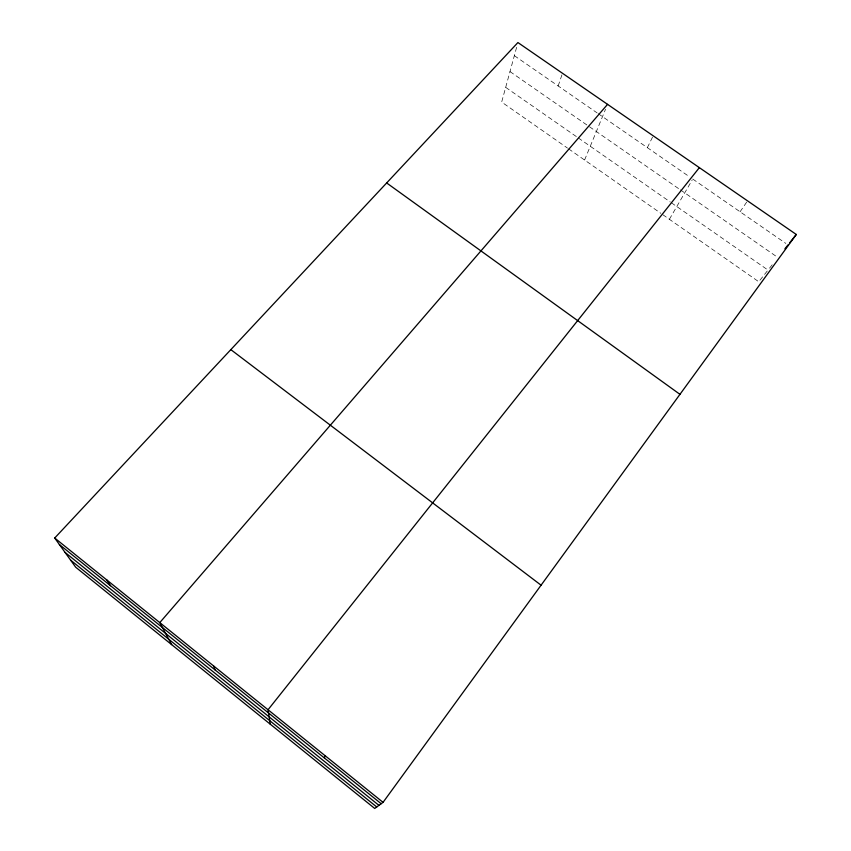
<?xml version="1.0" encoding="UTF-8"?>
<svg xmlns="http://www.w3.org/2000/svg" width="851" height="851" viewBox="0 0 851 851"><rect width="100%" height="100%" fill="white"/><g stroke="black" fill="none" stroke-linecap="round" stroke-linejoin="round"><path stroke-width="0.64" stroke-dasharray="4.25 3.19" d="M516.621 47.316L501.665 102.077L567.489 148.074M558.16 85.972L562.479 73.271M584.594 160.031L605.54 109.258M647.356 147.649L653.185 135.809M669.386 219.292L692.129 180.104M740.083 211.771L747.529 200.847M769.538 268.15L772.591 264.299M514.344 55.666L597.094 112.885M598.168 113.64L689.501 176.795M692.746 179.04L785.824 243.407M509.994 71.59L679.3 189.103M680.385 189.847L777.952 257.566M505.685 87.355L577.191 137.16M578.276 137.915L670.258 201.985M671.343 202.751L768.006 270.075L758.741 281.734L661.918 214.069M568.564 148.829L660.855 213.324"/><path stroke-width="1.28" d="M324.422 757.996L325.093 755.688M383.056 802.344L796.291 234.472L517.919 42.55L54.709 538.023L75.665 567.192L374.717 808.45L383.056 802.344L54.709 538.023M699.362 167.647L268.044 709.755L270.246 724.169M784.909 248.8L788.005 244.907M789.505 243.014L796.291 234.472M607.561 104.354L159.786 622.613L171.625 644.611M386.662 182.954L679.96 394.343M230.834 349.633L541.076 585.201M59.389 544.534L381.184 803.716M65.016 552.373L378.94 805.354M70.548 560.075L376.748 806.961M106.854 579.999L110.534 585.733M213.505 665.854L215.09 669.939"/></g></svg>
